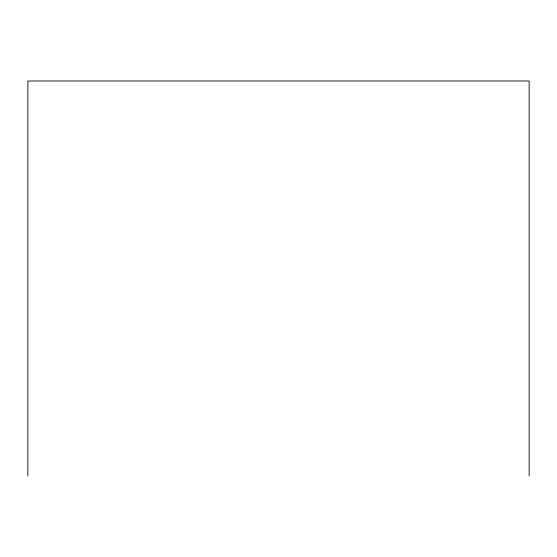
<?xml version="1.0" encoding="UTF-8"?>
<svg xmlns="http://www.w3.org/2000/svg" width="557" height="557" viewBox="0 0 557 557"><rect width="100%" height="100%" fill="white"/><g stroke="black" fill="none" stroke-linecap="round" stroke-linejoin="round"><path stroke-width="0.84" d="M529.15 475.998L529.15 81.002L27.85 81.002L27.85 475.998"/></g></svg>
